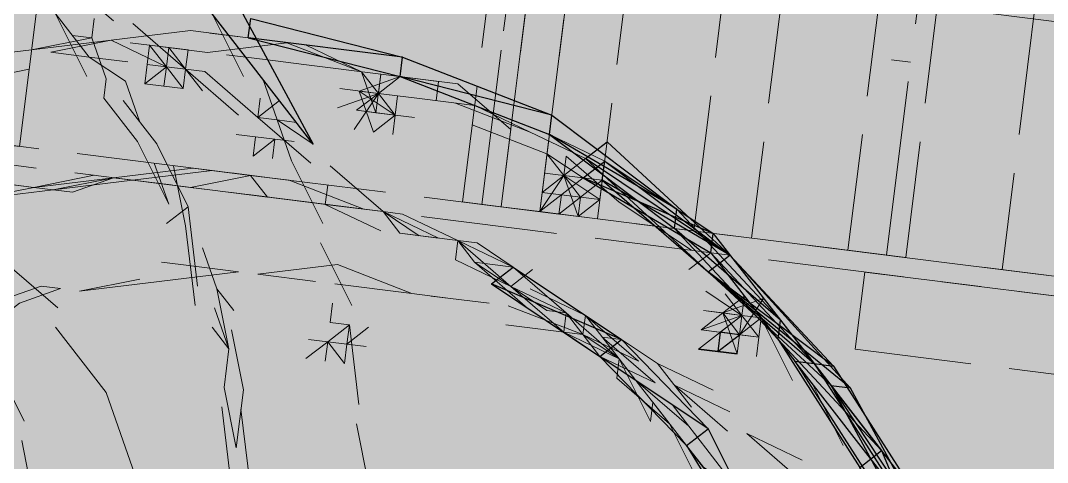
# Model space of a CAD drawing. Header units: metres. Extents: x -4 to 509425, y 7549 to 4732445.
# Drawn here: x 475991.342 to 475991.7897, y 4719728.2868 to 4719728.4792 of the extents above; entities that cross this region are included whole.
import ezdxf

# ---------------------------------------------------------------- set-up
doc = ezdxf.new("R2010")
doc.units = ezdxf.units.M
doc.header["$LTSCALE"] = 0.01
doc.header["$MEASUREMENT"] = 0
doc.layers.get('0').update_dxf_attribs({"lineweight": 0})
doc.layers.add('_SUBESTACIÓN', color=1, linetype='Continuous')
doc.layers.add('SUBESTACION LA VID', color=253, linetype='Continuous')

# ---------------------------------------------------------------- blocks, each defined once
blk = doc.blocks.new('A$Cfff6051d')
at = {"layer": 'SUBESTACION LA VID', "transparency": 33554687}
h = blk.add_hatch(color=256, dxfattribs=at)
h.dxf.hatch_style = 2
edge = h.paths.add_edge_path()
edge.add_spline(control_points=[(475995.86725, 4719727.97649), (475995.86725, 4719727.97649), (475995.86831, 4719727.98489), (475995.86831, 4719727.98489), (475995.86831, 4719727.98489), (475990.12143, 4719728.69684), (475990.12143, 4719728.69684), (475990.12143, 4719728.69684), (475995.86725, 4719727.97649), (475995.86725, 4719727.97649)], knot_values=[0, 0, 0, 0, 1, 1, 1, 2, 2, 2, 3, 3, 3, 3], degree=3, periodic=0)
edge = h.paths.add_edge_path()
edge.add_spline(control_points=[(475995.86831, 4719727.98489), (475995.86831, 4719727.98489), (475990.12143, 4719728.69684), (475990.12143, 4719728.69684), (475990.12143, 4719728.69684), (475990.11408, 4719728.70629), (475990.11408, 4719728.70629), (475990.11408, 4719728.70629), (475995.86831, 4719727.98489), (475995.86831, 4719727.98489)], knot_values=[0, 0, 0, 0, 1, 1, 1, 2, 2, 2, 3, 3, 3, 3], degree=3, periodic=0)
edge = h.paths.add_edge_path()
edge.add_spline(control_points=[(475990.12143, 4719728.69684), (475990.12143, 4719728.69684), (475990.11408, 4719728.70629), (475990.11408, 4719728.70629), (475990.11408, 4719728.70629), (475989.83813, 4719726.43715), (475989.83813, 4719726.43715), (475989.83813, 4719726.43715), (475990.12143, 4719728.69684), (475990.12143, 4719728.69684)], knot_values=[0, 0, 0, 0, 1, 1, 1, 2, 2, 2, 3, 3, 3, 3], degree=3, periodic=0)
edge = h.paths.add_edge_path()
edge.add_spline(control_points=[(475990.11408, 4719728.70629), (475990.11408, 4719728.70629), (475989.83813, 4719726.43715), (475989.83813, 4719726.43715), (475989.83813, 4719726.43715), (475989.82868, 4719726.4298), (475989.82868, 4719726.4298), (475989.82868, 4719726.4298), (475990.11408, 4719728.70629), (475990.11408, 4719728.70629)], knot_values=[0, 0, 0, 0, 1, 1, 1, 2, 2, 2, 3, 3, 3, 3], degree=3, periodic=0)
edge = h.paths.add_edge_path()
edge.add_spline(control_points=[(475989.83813, 4719726.43715), (475989.83813, 4719726.43715), (475989.82868, 4719726.4298), (475989.82868, 4719726.4298), (475989.82868, 4719726.4298), (475995.58396, 4719725.7168), (475995.58396, 4719725.7168), (475995.58396, 4719725.7168), (475989.83813, 4719726.43715), (475989.83813, 4719726.43715)], knot_values=[0, 0, 0, 0, 1, 1, 1, 2, 2, 2, 3, 3, 3, 3], degree=3, periodic=0)
edge = h.paths.add_edge_path()
edge.add_spline(control_points=[(475989.82868, 4719726.4298), (475989.82868, 4719726.4298), (475995.58396, 4719725.7168), (475995.58396, 4719725.7168), (475995.58396, 4719725.7168), (475995.59131, 4719725.70735), (475995.59131, 4719725.70735), (475995.59131, 4719725.70735), (475989.82868, 4719726.4298), (475989.82868, 4719726.4298)], knot_values=[0, 0, 0, 0, 1, 1, 1, 2, 2, 2, 3, 3, 3, 3], degree=3, periodic=0)
edge = h.paths.add_edge_path()
edge.add_spline(control_points=[(475995.58396, 4719725.7168), (475995.58396, 4719725.7168), (475995.59131, 4719725.70735), (475995.59131, 4719725.70735), (475995.59131, 4719725.70735), (475995.86831, 4719727.98489), (475995.86831, 4719727.98489), (475995.86831, 4719727.98489), (475995.58396, 4719725.7168), (475995.58396, 4719725.7168)], knot_values=[0, 0, 0, 0, 1, 1, 1, 2, 2, 2, 3, 3, 3, 3], degree=3, periodic=0)
edge = h.paths.add_edge_path()
edge.add_spline(control_points=[(475995.59131, 4719725.70735), (475995.59131, 4719725.70735), (475995.86831, 4719727.98489), (475995.86831, 4719727.98489), (475995.86831, 4719727.98489), (475995.87671, 4719727.98384), (475995.87671, 4719727.98384), (475995.87671, 4719727.98384), (475995.59131, 4719725.70735), (475995.59131, 4719725.70735)], knot_values=[0, 0, 0, 0, 1, 1, 1, 2, 2, 2, 3, 3, 3, 3], degree=3, periodic=0)
h = blk.add_hatch(color=256, dxfattribs=at)
h.dxf.hatch_style = 2
edge = h.paths.add_edge_path()
edge.add_spline(control_points=[(475991.9107, 4719728.47252), (475991.9107, 4719728.47252), (475991.90335, 4719728.48197), (475991.90335, 4719728.48197), (475991.90335, 4719728.48197), (475991.55788, 4719728.51675), (475991.55788, 4719728.51675), (475991.55788, 4719728.51675), (475991.9107, 4719728.47252), (475991.9107, 4719728.47252)], knot_values=[0, 0, 0, 0, 1, 1, 1, 2, 2, 2, 3, 3, 3, 3], degree=3, periodic=0)
edge = h.paths.add_edge_path()
edge.add_spline(control_points=[(475991.90335, 4719728.48197), (475991.90335, 4719728.48197), (475991.55788, 4719728.51675), (475991.55788, 4719728.51675), (475991.55788, 4719728.51675), (475991.55894, 4719728.52515), (475991.55894, 4719728.52515), (475991.55894, 4719728.52515), (475991.90335, 4719728.48197), (475991.90335, 4719728.48197)], knot_values=[0, 0, 0, 0, 1, 1, 1, 2, 2, 2, 3, 3, 3, 3], degree=3, periodic=0)
h = blk.add_hatch(color=256, dxfattribs=at)
h.dxf.hatch_style = 2
h.paths.add_polyline_path([(475991.64602, 4719728.33506), (475991.65548, 4719728.3424), (475991.64708, 4719728.34346)])
h = blk.add_hatch(color=256, dxfattribs=at)
h.dxf.hatch_style = 2
h.paths.add_polyline_path([(475991.64602, 4719728.33506), (475991.65442, 4719728.334), (475991.63762, 4719728.33611)])
at = {"layer": 'SUBESTACION LA VID', "lineweight": 0}
for p, q in [((475991.73218, 4719728.47784), (475991.74061, 4719728.54504)), ((475991.55262, 4719728.47475), (475991.56104, 4719728.54196)), ((475991.57677, 4719728.46319), (475991.58414, 4719728.52199)), ((475991.60934, 4719728.51883), (475991.60197, 4719728.46003)), ((475991.64502, 4719728.46317), (475991.65239, 4719728.52197)), ((475991.66811, 4719728.44321), (475991.67549, 4719728.50201)), ((475991.38251, 4719728.47901), (475991.35941, 4719728.49898)), ((475991.34996, 4719728.49163), (475991.372, 4719728.46327)), ((475991.34996, 4719728.49163), (475991.372, 4719728.46327)), ((475991.77732, 4719728.42952), (475991.78469, 4719728.48832)), ((475991.3573, 4719728.48217), (475991.37095, 4719728.45487)), ((475991.4392, 4719728.45484), (475991.42556, 4719728.48215)), ((475991.74164, 4719728.48518), (475991.80044, 4719728.47781)), ((475991.414, 4719728.458), (475991.39091, 4719728.47796)), ((475991.57466, 4719728.44639), (475991.57887, 4719728.47999)), ((475991.38145, 4719728.47061), (475991.41611, 4719728.4748)), ((475991.41611, 4719728.4748), (475991.44131, 4719728.47164)), ((475991.42451, 4719728.47375), (475991.44971, 4719728.47059)), ((475991.3468, 4719728.46643), (475991.37305, 4719728.47167)), ((475991.37305, 4719728.47167), (475991.3468, 4719728.46643)), ((475991.3468, 4719728.46643), (475991.38145, 4719728.47061)), ((475991.3552, 4719728.46537), (475991.38145, 4719728.47061)), ((475991.4056, 4719728.45905), (475991.38145, 4719728.47061)), ((475991.38985, 4719728.46956), (475991.41505, 4719728.4664)), ((475991.38985, 4719728.46956), (475991.41505, 4719728.4664)), ((475991.38985, 4719728.46956), (475991.41505, 4719728.4664)), ((475991.41505, 4719728.4664), (475991.38985, 4719728.46956)), ((475991.42345, 4719728.46535), (475991.39825, 4719728.46851)), ((475991.42345, 4719728.46535), (475991.45811, 4719728.46954)), ((475991.42345, 4719728.46535), (475991.45811, 4719728.46954)), ((475991.45811, 4719728.46954), (475991.42345, 4719728.46535)), ((475991.45811, 4719728.46954), (475991.49066, 4719728.45692)), ((475991.49066, 4719728.45692), (475991.45811, 4719728.46954)), ((475991.46651, 4719728.46848), (475991.49066, 4719728.45692)), ((475991.31214, 4719728.46224), (475991.3468, 4719728.46643)), ((475991.31214, 4719728.46224), (475991.3468, 4719728.46643)), ((475991.40665, 4719728.46745), (475991.4056, 4719728.45905)), ((475991.4056, 4719728.45905), (475991.40665, 4719728.46745)), ((475991.4056, 4719728.45905), (475991.40665, 4719728.46745)), ((475991.40665, 4719728.46745), (475991.4056, 4719728.45905)), ((475991.40665, 4719728.46745), (475991.414, 4719728.458)), ((475991.41505, 4719728.4664), (475991.414, 4719728.458)), ((475991.3972, 4719728.46011), (475991.39615, 4719728.45171)), ((475991.46546, 4719728.46008), (475991.49906, 4719728.45587)), ((475991.49906, 4719728.45587), (475991.46546, 4719728.46008)), ((475991.73008, 4719728.46104), (475991.72168, 4719728.46209)), ((475991.34574, 4719728.45803), (475991.31949, 4719728.45279)), ((475991.414, 4719728.458), (475991.4224, 4719728.45695)), ((475991.43709, 4719728.43804), (475991.414, 4719728.458)), ((475991.44549, 4719728.43699), (475991.4224, 4719728.45695)), ((475991.49695, 4719728.43907), (475991.49906, 4719728.45587)), ((475991.49906, 4719728.45587), (475991.498, 4719728.44747)), ((475991.49906, 4719728.45587), (475991.498, 4719728.44747)), ((475991.498, 4719728.44747), (475991.49906, 4719728.45587)), ((475991.49906, 4719728.45587), (475991.52426, 4719728.45271)), ((475991.49906, 4719728.45587), (475991.53266, 4719728.45166)), ((475991.49906, 4719728.45587), (475991.52426, 4719728.45271)), ((475991.39615, 4719728.45171), (475991.40455, 4719728.45065)), ((475991.40455, 4719728.45065), (475991.41295, 4719728.4496)), ((475991.40455, 4719728.45065), (475991.40455, 4719728.45065)), ((475991.40455, 4719728.45065), (475991.40455, 4719728.45065)), ((475991.40455, 4719728.45065), (475991.40455, 4719728.45065)), ((475991.46019, 4719728.41808), (475991.4476, 4719728.45379)), ((475991.53266, 4719728.45166), (475991.55575, 4719728.4317)), ((475991.71955, 4719728.37703), (475991.72903, 4719728.45264)), ((475991.41295, 4719728.4496), (475991.41295, 4719728.4496)), ((475991.4896, 4719728.44852), (475991.498, 4719728.44747)), ((475991.4896, 4719728.44852), (475991.5064, 4719728.44642)), ((475991.498, 4719728.44747), (475991.498, 4719728.44747)), ((475991.5064, 4719728.44642), (475991.5148, 4719728.44536)), ((475991.5064, 4719728.44642), (475991.5064, 4719728.44642)), ((475991.55786, 4719728.4485), (475991.55154, 4719728.3981)), ((475991.63554, 4719728.38756), (475991.64291, 4719728.44637)), ((475991.38669, 4719728.44436), (475991.40139, 4719728.42545)), ((475991.44655, 4719728.44539), (475991.44549, 4719728.43699)), ((475991.5316, 4719728.44326), (475991.56415, 4719728.43064)), ((475991.56415, 4719728.43064), (475991.5316, 4719728.44326)), ((475991.54, 4719728.4422), (475991.56415, 4719728.43064)), ((475991.49695, 4719728.43907), (475991.48855, 4719728.44012)), ((475991.48855, 4719728.44012), (475991.50535, 4719728.43802)), ((475991.49695, 4719728.43907), (475991.49695, 4719728.43907)), ((475991.49695, 4719728.43907), (475991.49695, 4719728.43907)), ((475991.44549, 4719728.43699), (475991.44549, 4719728.43699)), ((475991.46859, 4719728.41703), (475991.44549, 4719728.43699)), ((475991.45389, 4719728.43594), (475991.4623, 4719728.43488)), ((475991.46964, 4719728.42543), (475991.45389, 4719728.43594)), ((475991.45389, 4719728.43594), (475991.45389, 4719728.43594)), ((475991.5715, 4719728.42119), (475991.53895, 4719728.4338)), ((475991.29113, 4719728.43074), (475991.34993, 4719728.42337)), ((475991.34993, 4719728.42337), (475991.29113, 4719728.43074)), ((475991.44444, 4719728.42859), (475991.43604, 4719728.42964)), ((475991.44444, 4719728.42859), (475991.44339, 4719728.42019)), ((475991.44444, 4719728.42859), (475991.44444, 4719728.42859)), ((475991.44444, 4719728.42859), (475991.44444, 4719728.42859)), ((475991.56415, 4719728.43064), (475991.5883, 4719728.41908)), ((475991.56415, 4719728.43064), (475991.5883, 4719728.41908)), ((475991.5883, 4719728.41908), (475991.56415, 4719728.43064)), ((475991.56834, 4719728.39599), (475991.57256, 4719728.42959)), ((475991.57256, 4719728.42959), (475991.5967, 4719728.41803)), ((475991.39299, 4719728.42651), (475991.40663, 4719728.3992)), ((475991.40139, 4719728.42545), (475991.41503, 4719728.39815)), ((475991.45284, 4719728.42753), (475991.45284, 4719728.42753)), ((475991.66074, 4719728.3844), (475991.66601, 4719728.42641)), ((475991.73427, 4719728.42638), (475991.72795, 4719728.37598)), ((475991.34888, 4719728.41497), (475991.29008, 4719728.42234)), ((475991.36673, 4719728.42126), (475991.42553, 4719728.41389)), ((475991.42553, 4719728.41389), (475991.36673, 4719728.42126)), ((475991.603, 4719728.40018), (475991.5799, 4719728.42014)), ((475991.38248, 4719728.41076), (475991.41713, 4719728.41495)), ((475991.40033, 4719728.41705), (475991.40663, 4719728.3992)), ((475991.40873, 4719728.416), (475991.41398, 4719728.38975)), ((475991.47383, 4719728.39077), (475991.46019, 4719728.41808)), ((475991.50009, 4719728.39601), (475991.47699, 4719728.41597)), ((475991.34782, 4719728.40657), (475991.37408, 4719728.41181)), ((475991.34782, 4719728.40657), (475991.37408, 4719728.41181)), ((475991.34782, 4719728.40657), (475991.38248, 4719728.41076)), ((475991.35623, 4719728.40552), (475991.38248, 4719728.41076)), ((475991.42448, 4719728.40549), (475991.36568, 4719728.41286)), ((475991.38248, 4719728.41076), (475991.40768, 4719728.4076)), ((475991.38248, 4719728.41076), (475991.38248, 4719728.41076)), ((475991.39088, 4719728.40971), (475991.42553, 4719728.41389)), ((475991.39088, 4719728.40971), (475991.42553, 4719728.41389)), ((475991.44233, 4719728.41179), (475991.50114, 4719728.40441)), ((475991.50114, 4719728.40441), (475991.44233, 4719728.41179)), ((475991.56834, 4719728.39599), (475991.58725, 4719728.41068)), ((475991.57045, 4719728.41279), (475991.58725, 4719728.41068)), ((475991.57045, 4719728.41279), (475991.58725, 4719728.41068)), ((475991.58725, 4719728.41068), (475991.59565, 4719728.40963)), ((475991.58725, 4719728.41068), (475991.58725, 4719728.41068)), ((475991.58725, 4719728.41068), (475991.58725, 4719728.41068)), ((475991.76995, 4719728.37071), (475991.77521, 4719728.41272)), ((475991.32157, 4719728.40133), (475991.34782, 4719728.40657)), ((475991.35623, 4719728.40552), (475991.39088, 4719728.40971)), ((475991.35623, 4719728.40552), (475991.39088, 4719728.40971)), ((475991.35623, 4719728.40552), (475991.39088, 4719728.40971)), ((475991.39088, 4719728.40971), (475991.41608, 4719728.40655)), ((475991.39088, 4719728.40971), (475991.41608, 4719728.40655)), ((475991.45914, 4719728.40968), (475991.49169, 4719728.39707)), ((475991.32157, 4719728.40133), (475991.35623, 4719728.40552)), ((475991.42448, 4719728.40549), (475991.44968, 4719728.40233)), ((475991.42448, 4719728.40549), (475991.44968, 4719728.40233)), ((475991.43288, 4719728.40444), (475991.45809, 4719728.40128)), ((475991.43288, 4719728.40444), (475991.46649, 4719728.40023)), ((475991.50009, 4719728.39601), (475991.44128, 4719728.40339)), ((475991.51794, 4719728.40231), (475991.57674, 4719728.39494)), ((475991.57674, 4719728.39494), (475991.51794, 4719728.40231)), ((475991.57674, 4719728.39494), (475991.5778, 4719728.40334)), ((475991.5778, 4719728.40334), (475991.57674, 4719728.39494)), ((475991.57674, 4719728.39494), (475991.5778, 4719728.40334)), ((475991.5862, 4719728.40228), (475991.57674, 4719728.39494)), ((475991.5778, 4719728.40334), (475991.5862, 4719728.40228)), ((475991.5862, 4719728.40228), (475991.58514, 4719728.39388)), ((475991.5946, 4719728.40123), (475991.5862, 4719728.40228)), ((475991.40558, 4719728.3908), (475991.41503, 4719728.39815)), ((475991.41503, 4719728.39815), (475991.41922, 4719728.36349)), ((475991.41503, 4719728.39815), (475991.41922, 4719728.36349)), ((475991.45809, 4719728.40128), (475991.48329, 4719728.39812)), ((475991.45809, 4719728.40128), (475991.49169, 4719728.39707)), ((475991.46649, 4719728.40023), (475991.50009, 4719728.39601)), ((475991.46649, 4719728.40023), (475991.50009, 4719728.39601)), ((475991.47489, 4719728.39917), (475991.49903, 4719728.38761)), ((475991.63449, 4719728.37916), (475991.603, 4719728.40018)), ((475991.50009, 4719728.39601), (475991.52423, 4719728.38445)), ((475991.50849, 4719728.39496), (475991.53263, 4719728.3834)), ((475991.53263, 4719728.3834), (475991.50849, 4719728.39496)), ((475991.57569, 4719728.38654), (475991.51689, 4719728.39391)), ((475991.59354, 4719728.39283), (475991.65234, 4719728.38546)), ((475991.65234, 4719728.38546), (475991.59354, 4719728.39283)), ((475991.41398, 4719728.38975), (475991.41816, 4719728.35509)), ((475991.66915, 4719728.38335), (475991.61034, 4719728.39072)), ((475991.53263, 4719728.3834), (475991.55678, 4719728.37184)), ((475991.53263, 4719728.3834), (475991.55573, 4719728.36344)), ((475991.65129, 4719728.37706), (475991.59249, 4719728.38443)), ((475991.48642, 4719728.35507), (475991.47278, 4719728.38237)), ((475991.54103, 4719728.38235), (475991.55678, 4719728.37184)), ((475991.66915, 4719728.38335), (475991.72795, 4719728.37598)), ((475991.72795, 4719728.37598), (475991.66915, 4719728.38335)), ((475991.74475, 4719728.37387), (475991.68595, 4719728.38124)), ((475991.53158, 4719728.375), (475991.55573, 4719728.36344)), ((475991.72689, 4719728.36758), (475991.66809, 4719728.37495)), ((475991.33521, 4719728.37402), (475991.35831, 4719728.35406)), ((475991.44547, 4719728.36873), (475991.48013, 4719728.37292)), ((475991.48013, 4719728.37292), (475991.51267, 4719728.36031)), ((475991.53998, 4719728.37395), (475991.56308, 4719728.35399)), ((475991.53998, 4719728.37395), (475991.57148, 4719728.35293)), ((475991.53998, 4719728.37395), (475991.55678, 4719728.37184)), ((475991.55573, 4719728.36344), (475991.53998, 4719728.37395)), ((475991.55573, 4719728.36344), (475991.56518, 4719728.37079)), ((475991.55678, 4719728.37184), (475991.57988, 4719728.35188)), ((475991.55678, 4719728.37184), (475991.57988, 4719728.35188)), ((475991.57988, 4719728.35188), (475991.55678, 4719728.37184)), ((475991.74475, 4719728.37387), (475991.80355, 4719728.3665)), ((475991.80355, 4719728.3665), (475991.74475, 4719728.37387)), ((475991.82035, 4719728.36439), (475991.76155, 4719728.37177)), ((475991.36776, 4719728.36141), (475991.39402, 4719728.36665)), ((475991.36776, 4719728.36141), (475991.40242, 4719728.3656)), ((475991.40242, 4719728.3656), (475991.43707, 4719728.36978)), ((475991.44547, 4719728.36873), (475991.47067, 4719728.36557)), ((475991.76049, 4719728.36337), (475991.71009, 4719728.36969)), ((475991.47907, 4719728.36452), (475991.51267, 4719728.36031)), ((475991.55573, 4719728.36344), (475991.57882, 4719728.34348)), ((475991.55573, 4719728.36344), (475991.57882, 4719728.34348)), ((475991.55573, 4719728.36344), (475991.55573, 4719728.36344)), ((475991.57988, 4719728.35188), (475991.55573, 4719728.36344)), ((475991.8025, 4719728.3581), (475991.74369, 4719728.36547)), ((475991.65758, 4719728.3592), (475991.65653, 4719728.3508)), ((475991.65758, 4719728.3592), (475991.65653, 4719728.3508)), ((475991.55467, 4719728.35504), (475991.58722, 4719728.34243)), ((475991.63973, 4719728.35291), (475991.65653, 4719728.3508)), ((475991.47697, 4719728.34772), (475991.47697, 4719728.34772)), ((475991.47697, 4719728.34772), (475991.47697, 4719728.34772)), ((475991.57988, 4719728.35188), (475991.60297, 4719728.33192)), ((475991.58828, 4719728.35083), (475991.60297, 4719728.33192)), ((475991.61137, 4719728.33087), (475991.58828, 4719728.35083)), ((475991.66493, 4719728.34975), (475991.65653, 4719728.3508)), ((475991.67857, 4719728.32244), (475991.66493, 4719728.34975)), ((475991.35726, 4719728.34566), (475991.3793, 4719728.3173)), ((475991.43391, 4719728.34458), (475991.43915, 4719728.31833)), ((475991.48537, 4719728.34667), (475991.48537, 4719728.34667)), ((475991.48955, 4719728.31201), (475991.48537, 4719728.34667)), ((475991.55362, 4719728.34664), (475991.58722, 4719728.34243)), ((475991.64602, 4719728.33506), (475991.64708, 4719728.34346)), ((475991.64708, 4719728.34346), (475991.65548, 4719728.3424)), ((475991.64708, 4719728.34346), (475991.64708, 4719728.34346)), ((475991.47591, 4719728.33932), (475991.46646, 4719728.33197)), ((475991.47591, 4719728.33932), (475991.47486, 4719728.33092)), ((475991.47591, 4719728.33932), (475991.47591, 4719728.33932)), ((475991.61137, 4719728.33087), (475991.58722, 4719728.34243)), ((475991.59562, 4719728.34137), (475991.61872, 4719728.32142)), ((475991.65548, 4719728.3424), (475991.65442, 4719728.334)), ((475991.48431, 4719728.33827), (475991.48326, 4719728.32987)), ((475991.63446, 4719728.31091), (475991.61977, 4719728.32982)), ((475991.64392, 4719728.31826), (475991.61977, 4719728.32982)), ((475991.60192, 4719728.32352), (475991.62501, 4719728.30356)), ((475991.61032, 4719728.32247), (475991.63236, 4719728.29411)), ((475991.61032, 4719728.32247), (475991.63341, 4719728.30251)), ((475991.61032, 4719728.32247), (475991.63341, 4719728.30251)), ((475991.70062, 4719728.29408), (475991.68697, 4719728.32139)), ((475991.3793, 4719728.3173), (475991.39188, 4719728.28159)), ((475991.43075, 4719728.31938), (475991.43599, 4719728.29313)), ((475991.43915, 4719728.31833), (475991.43599, 4719728.29313)), ((475991.62712, 4719728.32036), (475991.65021, 4719728.3004)), ((475991.62712, 4719728.32036), (475991.65126, 4719728.3088)), ((475991.61766, 4719728.31302), (475991.63236, 4719728.29411)), ((475991.4297, 4719728.31098), (475991.43388, 4719728.27633)), ((475991.4381, 4719728.30993), (475991.44229, 4719728.27528)), ((475991.62501, 4719728.30356), (475991.63865, 4719728.27625)), ((475991.65862, 4719728.29935), (475991.68171, 4719728.27939)), ((475991.65862, 4719728.29935), (475991.68276, 4719728.28779)), ((475991.34254, 4719728.29631), (475991.34778, 4719728.27006)), ((475991.63236, 4719728.29411), (475991.64705, 4719728.2752))]:
    blk.add_line(p, q, dxfattribs=at)
for points in [[(475991.54316, 4719728.4674), (475991.54948, 4719728.51781), (475991.56628, 4719728.5157), (475991.55996, 4719728.4653)], [(475991.65029, 4719728.50517), (475991.60829, 4719728.51043), (475991.59149, 4719728.51254), (475991.57258, 4719728.49785), (475991.56207, 4719728.4821), (475991.55786, 4719728.4485)], [(475991.24913, 4719728.43601), (475991.34153, 4719728.42442), (475991.34996, 4719728.49163), (475991.25756, 4719728.50321), (475991.24913, 4719728.43601)], [(475991.71117, 4719728.44634), (475991.71749, 4719728.49674), (475991.74269, 4719728.49358), (475991.73637, 4719728.44318)], [(475991.3468, 4719728.46643), (475991.37305, 4719728.47167), (475991.37411, 4719728.48007)], [(475991.36465, 4719728.47272), (475991.37305, 4719728.47167), (475991.37935, 4719728.45381)], [(475991.3972, 4719728.46011), (475991.39825, 4719728.46851), (475991.3972, 4719728.46011), (475991.39825, 4719728.46851)], [(475991.39825, 4719728.46851), (475991.4056, 4719728.45905), (475991.39825, 4719728.46851)], [(475991.39825, 4719728.46851), (475991.4056, 4719728.45905), (475991.40665, 4719728.46745), (475991.4056, 4719728.45905)], [(475991.3888, 4719728.46116), (475991.372, 4719728.46327), (475991.3552, 4719728.46537)], [(475991.40665, 4719728.46745), (475991.4056, 4719728.45905), (475991.414, 4719728.458), (475991.4056, 4719728.45905), (475991.40455, 4719728.45065), (475991.4056, 4719728.45905), (475991.40455, 4719728.45065)], [(475991.46546, 4719728.46008), (475991.44865, 4719728.46219), (475991.43185, 4719728.46429)], [(475991.59354, 4719728.39283), (475991.54314, 4719728.39915), (475991.55156, 4719728.46635)], [(475991.372, 4719728.46327), (475991.38775, 4719728.45276), (475991.39404, 4719728.43491)], [(475991.372, 4719728.46327), (475991.38775, 4719728.45276), (475991.39404, 4719728.43491)], [(475991.3972, 4719728.46011), (475991.4056, 4719728.45905), (475991.3972, 4719728.46011)], [(475991.3972, 4719728.46011), (475991.4056, 4719728.45905), (475991.3972, 4719728.46011)], [(475991.39615, 4719728.45171), (475991.4056, 4719728.45905), (475991.39615, 4719728.45171)], [(475991.40455, 4719728.45065), (475991.4056, 4719728.45905), (475991.40455, 4719728.45065)], [(475991.414, 4719728.458), (475991.4056, 4719728.45905), (475991.414, 4719728.458)], [(475991.41295, 4719728.4496), (475991.4056, 4719728.45905), (475991.41295, 4719728.4496)], [(475991.414, 4719728.458), (475991.41295, 4719728.4496), (475991.4056, 4719728.45905)], [(475991.42135, 4719728.44855), (475991.414, 4719728.458), (475991.42135, 4719728.44855)], [(475991.498, 4719728.44747), (475991.48015, 4719728.44118), (475991.498, 4719728.44747), (475991.4812, 4719728.44958), (475991.498, 4719728.44747), (475991.49066, 4719728.45692), (475991.498, 4719728.44747), (475991.49906, 4719728.45587)], [(475991.4896, 4719728.44852), (475991.498, 4719728.44747), (475991.49066, 4719728.45692)], [(475991.49695, 4719728.43907), (475991.49066, 4719728.45692), (475991.498, 4719728.44747), (475991.49066, 4719728.45692)], [(475991.5232, 4719728.44431), (475991.52426, 4719728.45271), (475991.49906, 4719728.45587)], [(475991.37935, 4719728.45381), (475991.37829, 4719728.44541), (475991.39299, 4719728.42651)], [(475991.4896, 4719728.44852), (475991.50746, 4719728.45482), (475991.498, 4719728.44747), (475991.5064, 4719728.44642), (475991.498, 4719728.44747), (475991.50535, 4719728.43802), (475991.498, 4719728.44747)], [(475991.50746, 4719728.45482), (475991.498, 4719728.44747), (475991.5064, 4719728.44642), (475991.498, 4719728.44747), (475991.50535, 4719728.43802), (475991.49695, 4719728.43907)], [(475991.50746, 4719728.45482), (475991.498, 4719728.44747), (475991.5064, 4719728.44642), (475991.50535, 4719728.43802), (475991.49695, 4719728.43907)], [(475991.55154, 4719728.3981), (475991.53474, 4719728.4002), (475991.54106, 4719728.4506)], [(475991.4875, 4719728.43172), (475991.498, 4719728.44747), (475991.48855, 4719728.44012)], [(475991.49695, 4719728.43907), (475991.48855, 4719728.44012), (475991.498, 4719728.44747), (475991.48855, 4719728.44012)], [(475991.50535, 4719728.43802), (475991.4896, 4719728.44852), (475991.4959, 4719728.43067)], [(475991.54, 4719728.4422), (475991.5148, 4719728.44536), (475991.5064, 4719728.44642)], [(475991.59986, 4719728.44323), (475991.59354, 4719728.39283), (475991.56834, 4719728.39599), (475991.57466, 4719728.44639)], [(475991.45495, 4719728.44434), (475991.44549, 4719728.43699), (475991.45389, 4719728.43594), (475991.44549, 4719728.43699)], [(475991.45495, 4719728.44434), (475991.44549, 4719728.43699), (475991.45389, 4719728.43594)], [(475991.48855, 4719728.44012), (475991.49695, 4719728.43907), (475991.48855, 4719728.44012)], [(475991.50535, 4719728.43802), (475991.5043, 4719728.42962), (475991.50535, 4719728.43802), (475991.4959, 4719728.43067), (475991.50535, 4719728.43802)], [(475991.51375, 4719728.43696), (475991.50535, 4719728.43802), (475991.51375, 4719728.43696)], [(475991.45284, 4719728.42753), (475991.44444, 4719728.42859), (475991.45284, 4719728.42753), (475991.44444, 4719728.42859)], [(475991.55575, 4719728.4317), (475991.55154, 4719728.3981), (475991.56834, 4719728.39599)], [(475991.72795, 4719728.37598), (475991.70275, 4719728.37914), (475991.70907, 4719728.42954)], [(475991.45284, 4719728.42753), (475991.45179, 4719728.41913), (475991.45284, 4719728.42753), (475991.44339, 4719728.42019), (475991.45284, 4719728.42753)], [(475991.46124, 4719728.42648), (475991.45284, 4719728.42753), (475991.46124, 4719728.42648)], [(475991.57885, 4719728.41174), (475991.5715, 4719728.42119), (475991.58725, 4719728.41068)], [(475991.5799, 4719728.42014), (475991.57885, 4719728.41174), (475991.5883, 4719728.41908)], [(475991.57885, 4719728.41174), (475991.5799, 4719728.42014), (475991.57885, 4719728.41174)], [(475991.41713, 4719728.41495), (475991.44233, 4719728.41179), (475991.45073, 4719728.41073)], [(475991.5883, 4719728.41908), (475991.57885, 4719728.41174), (475991.59565, 4719728.40963), (475991.57885, 4719728.41174), (475991.5946, 4719728.40123)], [(475991.34782, 4719728.40657), (475991.36463, 4719728.40446), (475991.38248, 4719728.41076)], [(475991.41608, 4719728.40655), (475991.44233, 4719728.41179), (475991.44968, 4719728.40233)], [(475991.42553, 4719728.41389), (475991.45073, 4719728.41073), (475991.45914, 4719728.40968)], [(475991.43393, 4719728.41284), (475991.45073, 4719728.41073), (475991.45914, 4719728.40968)], [(475991.58725, 4719728.41068), (475991.56834, 4719728.39599), (475991.57885, 4719728.41174), (475991.5694, 4719728.40439)], [(475991.5694, 4719728.40439), (475991.5862, 4719728.40228), (475991.57885, 4719728.41174), (475991.58725, 4719728.41068)], [(475991.57045, 4719728.41279), (475991.57885, 4719728.41174), (475991.57045, 4719728.41279)], [(475991.57885, 4719728.41174), (475991.58514, 4719728.39388), (475991.57885, 4719728.41174)], [(475991.57885, 4719728.41174), (475991.5862, 4719728.40228), (475991.57885, 4719728.41174)], [(475991.58725, 4719728.41068), (475991.59565, 4719728.40963), (475991.5862, 4719728.40228)], [(475991.58725, 4719728.41068), (475991.59565, 4719728.40963), (475991.58725, 4719728.41068)], [(475991.31317, 4719728.40238), (475991.32262, 4719728.40973), (475991.34782, 4719728.40657)], [(475991.32157, 4719728.40133), (475991.33102, 4719728.40868), (475991.34782, 4719728.40657)], [(475991.39088, 4719728.40971), (475991.41608, 4719728.40655), (475991.42448, 4719728.40549)], [(475991.39928, 4719728.40865), (475991.41608, 4719728.40655), (475991.42448, 4719728.40549)], [(475991.47594, 4719728.40757), (475991.47489, 4719728.39917), (475991.50009, 4719728.39601)], [(475991.59565, 4719728.40963), (475991.5946, 4719728.40123), (475991.59565, 4719728.40963)], [(475991.5694, 4719728.40439), (475991.5862, 4719728.40228), (475991.5694, 4719728.40439)], [(475991.57674, 4719728.39494), (475991.5778, 4719728.40334), (475991.57674, 4719728.39494)], [(475991.5778, 4719728.40334), (475991.5862, 4719728.40228), (475991.5778, 4719728.40334)], [(475991.5946, 4719728.40123), (475991.5862, 4719728.40228), (475991.58514, 4719728.39388)], [(475991.5946, 4719728.40123), (475991.5862, 4719728.40228), (475991.5946, 4719728.40123), (475991.5862, 4719728.40228), (475991.58514, 4719728.39388), (475991.5862, 4719728.40228)], [(475991.5946, 4719728.40123), (475991.58514, 4719728.39388), (475991.5862, 4719728.40228), (475991.58514, 4719728.39388)], [(475991.45809, 4719728.40128), (475991.48329, 4719728.39812), (475991.49169, 4719728.39707)], [(475991.49169, 4719728.39707), (475991.50009, 4719728.39601), (475991.52423, 4719728.38445)], [(475991.49169, 4719728.39707), (475991.50009, 4719728.39601), (475991.51583, 4719728.38551)], [(475991.50009, 4719728.39601), (475991.50849, 4719728.39496), (475991.53263, 4719728.3834)], [(475991.50009, 4719728.39601), (475991.50743, 4719728.38656), (475991.52423, 4719728.38445)], [(475991.50743, 4719728.38656), (475991.53263, 4719728.3834), (475991.53158, 4719728.375)], [(475991.50743, 4719728.38656), (475991.53263, 4719728.3834), (475991.53998, 4719728.37395)], [(475991.53263, 4719728.3834), (475991.54103, 4719728.38235), (475991.55678, 4719728.37184)], [(475991.42132, 4719728.38029), (475991.42762, 4719728.36244), (475991.43496, 4719728.35298)], [(475991.65758, 4719728.3592), (475991.64289, 4719728.37811), (475991.63344, 4719728.37076)], [(475991.40347, 4719728.374), (475991.41187, 4719728.37294), (475991.43707, 4719728.36978)], [(475991.71009, 4719728.36969), (475991.70588, 4719728.33608), (475991.75628, 4719728.32976)], [(475991.33205, 4719728.34882), (475991.34151, 4719728.35617), (475991.35936, 4719728.36246)], [(475991.33311, 4719728.35722), (475991.35096, 4719728.36352), (475991.35936, 4719728.36246)], [(475991.42762, 4719728.36244), (475991.43286, 4719728.33618), (475991.4318, 4719728.32778)], [(475991.56413, 4719728.36239), (475991.58828, 4719728.35083), (475991.58722, 4719728.34243)], [(475991.64078, 4719728.36131), (475991.65653, 4719728.3508), (475991.64078, 4719728.36131)], [(475991.77309, 4719728.32766), (475991.82349, 4719728.32134), (475991.8277, 4719728.35494), (475991.7773, 4719728.36126)], [(475991.51267, 4719728.36031), (475991.52947, 4719728.3582), (475991.54627, 4719728.35609)], [(475991.52107, 4719728.35925), (475991.53787, 4719728.35715), (475991.54627, 4719728.35609)], [(475991.63868, 4719728.34451), (475991.65548, 4719728.3424), (475991.64813, 4719728.35186), (475991.65653, 4719728.3508), (475991.64918, 4719728.36026)], [(475991.63973, 4719728.35291), (475991.65653, 4719728.3508), (475991.64918, 4719728.36026)], [(475991.65758, 4719728.3592), (475991.64813, 4719728.35186), (475991.66599, 4719728.35815)], [(475991.64918, 4719728.36026), (475991.65653, 4719728.3508), (475991.65758, 4719728.3592)], [(475991.66599, 4719728.35815), (475991.65548, 4719728.3424), (475991.66599, 4719728.35815)], [(475991.42656, 4719728.35404), (475991.43286, 4719728.33618), (475991.4318, 4719728.32778)], [(475991.47802, 4719728.35612), (475991.47697, 4719728.34772), (475991.48537, 4719728.34667), (475991.47697, 4719728.34772), (475991.48537, 4719728.34667)], [(475991.57148, 4719728.35293), (475991.57988, 4719728.35188), (475991.59457, 4719728.33297)], [(475991.63762, 4719728.33611), (475991.65653, 4719728.3508), (475991.63868, 4719728.34451), (475991.64813, 4719728.35186), (475991.63973, 4719728.35291), (475991.64813, 4719728.35186)], [(475991.47697, 4719728.34772), (475991.48537, 4719728.34667), (475991.47591, 4719728.33932), (475991.48537, 4719728.34667), (475991.48431, 4719728.33827), (475991.47591, 4719728.33932), (475991.48326, 4719728.32987), (475991.47591, 4719728.33932), (475991.47486, 4719728.33092), (475991.47591, 4719728.33932), (475991.46751, 4719728.34037)], [(475991.57988, 4719728.35188), (475991.57882, 4719728.34348), (475991.59457, 4719728.33297)], [(475991.65653, 4719728.3508), (475991.63868, 4719728.34451), (475991.66388, 4719728.34135)], [(475991.65548, 4719728.3424), (475991.64708, 4719728.34346), (475991.65653, 4719728.3508)], [(475991.65653, 4719728.3508), (475991.65548, 4719728.3424), (475991.64813, 4719728.35186), (475991.65442, 4719728.334)], [(475991.64813, 4719728.35186), (475991.65548, 4719728.3424), (475991.65653, 4719728.3508)], [(475991.65548, 4719728.3424), (475991.66493, 4719728.34975), (475991.66388, 4719728.34135), (475991.66493, 4719728.34975), (475991.66388, 4719728.34135), (475991.66283, 4719728.33295)], [(475991.65653, 4719728.3508), (475991.66493, 4719728.34975), (475991.65653, 4719728.3508)], [(475991.65653, 4719728.3508), (475991.66493, 4719728.34975), (475991.65653, 4719728.3508)], [(475991.65653, 4719728.3508), (475991.66493, 4719728.34975), (475991.65653, 4719728.3508), (475991.66388, 4719728.34135)], [(475991.42551, 4719728.34564), (475991.43286, 4719728.33618), (475991.43075, 4719728.31938)], [(475991.48537, 4719728.34667), (475991.48431, 4719728.33827), (475991.48537, 4719728.34667)], [(475991.49377, 4719728.34561), (475991.48431, 4719728.33827), (475991.49271, 4719728.33721)], [(475991.57882, 4719728.34348), (475991.60297, 4719728.33192), (475991.60192, 4719728.32352)], [(475991.63868, 4719728.34451), (475991.65548, 4719728.3424), (475991.63868, 4719728.34451)], [(475991.47591, 4719728.33932), (475991.47486, 4719728.33092), (475991.47591, 4719728.33932), (475991.46751, 4719728.34037)], [(475991.47486, 4719728.33092), (475991.47591, 4719728.33932), (475991.47486, 4719728.33092)], [(475991.48431, 4719728.33827), (475991.47591, 4719728.33932), (475991.48431, 4719728.33827), (475991.47591, 4719728.33932), (475991.48326, 4719728.32987)], [(475991.58722, 4719728.34243), (475991.60297, 4719728.33192), (475991.61032, 4719728.32247)], [(475991.58722, 4719728.34243), (475991.59457, 4719728.33297), (475991.61872, 4719728.32142)], [(475991.59562, 4719728.34137), (475991.60402, 4719728.34032), (475991.61977, 4719728.32982)], [(475991.65548, 4719728.3424), (475991.65442, 4719728.334), (475991.65548, 4719728.3424), (475991.64602, 4719728.33506)], [(475991.65548, 4719728.3424), (475991.65442, 4719728.334), (475991.65548, 4719728.3424)], [(475991.65548, 4719728.3424), (475991.66388, 4719728.34135), (475991.65548, 4719728.3424), (475991.65442, 4719728.334), (475991.65548, 4719728.3424), (475991.65442, 4719728.334)], [(475991.66388, 4719728.34135), (475991.65548, 4719728.3424), (475991.66388, 4719728.34135)], [(475991.33835, 4719728.33097), (475991.32995, 4719728.33202), (475991.34359, 4719728.30471)], [(475991.60297, 4719728.33192), (475991.61661, 4719728.30462), (475991.61766, 4719728.31302)], [(475991.62606, 4719728.31196), (475991.63341, 4719728.30251), (475991.64076, 4719728.29305)], [(475991.48534, 4719728.27841), (475991.49374, 4719728.27736), (475991.4885, 4719728.30361)], [(475991.63236, 4719728.29411), (475991.6397, 4719728.28465), (475991.65546, 4719728.27415)], [(475991.64076, 4719728.29305), (475991.6481, 4719728.2836), (475991.65546, 4719728.27415)]]:
    blk.add_lwpolyline(points, dxfattribs=at)
at = {"layer": 'SUBESTACION LA VID'}
for points in [[(475991.64602, 4719728.33506), (475991.65548, 4719728.3424), (475991.64708, 4719728.34346)], [(475991.64602, 4719728.33506), (475991.65442, 4719728.334), (475991.63762, 4719728.33611)]]:
    blk.add_lwpolyline(points, close=True, dxfattribs=at)
at = {"layer": 'SUBESTACION LA VID', "lineweight": 0}
for points in [[(475991.64602, 4719728.33506), (475991.65548, 4719728.3424), (475991.64708, 4719728.34346)], [(475991.64602, 4719728.33506), (475991.65442, 4719728.334), (475991.63762, 4719728.33611)]]:
    blk.add_lwpolyline(points, close=True, dxfattribs=at)
at = {"layer": 'SUBESTACION LA VID'}
for points in [[(475995.86831, 4719727.98489), (475995.86831, 4719727.98489), (475990.12143, 4719728.69684), (475990.12143, 4719728.69684), (475990.12143, 4719728.69684), (475990.11408, 4719728.70629), (475990.11408, 4719728.70629), (475990.11408, 4719728.70629), (475995.86831, 4719727.98489), (475995.86831, 4719727.98489)], [(475995.86725, 4719727.97649), (475995.86725, 4719727.97649), (475995.86831, 4719727.98489), (475995.86831, 4719727.98489), (475995.86831, 4719727.98489), (475990.12143, 4719728.69684), (475990.12143, 4719728.69684), (475990.12143, 4719728.69684), (475995.86725, 4719727.97649), (475995.86725, 4719727.97649)], [(475991.9107, 4719728.47252), (475991.9107, 4719728.47252), (475991.90335, 4719728.48197), (475991.90335, 4719728.48197), (475991.90335, 4719728.48197), (475991.55788, 4719728.51675), (475991.55788, 4719728.51675), (475991.55788, 4719728.51675), (475991.9107, 4719728.47252), (475991.9107, 4719728.47252)], [(475991.43501, 4719728.4895), (475991.43501, 4719728.4895), (475991.42556, 4719728.48215), (475991.42556, 4719728.48215), (475991.42556, 4719728.48215), (475991.46964, 4719728.42543), (475991.46964, 4719728.42543), (475991.46964, 4719728.42543), (475991.43501, 4719728.4895), (475991.43501, 4719728.4895)], [(475991.44236, 4719728.48004), (475991.44236, 4719728.48004), (475991.44131, 4719728.47164), (475991.44131, 4719728.47164), (475991.44131, 4719728.47164), (475991.50851, 4719728.46322), (475991.50851, 4719728.46322), (475991.50851, 4719728.46322), (475991.44236, 4719728.48004), (475991.44236, 4719728.48004)], [(475991.44131, 4719728.47164), (475991.44131, 4719728.47164), (475991.50851, 4719728.46322), (475991.50851, 4719728.46322), (475991.50851, 4719728.46322), (475991.50746, 4719728.45482), (475991.50746, 4719728.45482), (475991.50746, 4719728.45482), (475991.44131, 4719728.47164), (475991.44131, 4719728.47164)], [(475991.50851, 4719728.46322), (475991.50851, 4719728.46322), (475991.50746, 4719728.45482), (475991.50746, 4719728.45482), (475991.50746, 4719728.45482), (475991.57361, 4719728.43799), (475991.57361, 4719728.43799), (475991.57361, 4719728.43799), (475991.50851, 4719728.46322), (475991.50851, 4719728.46322)], [(475991.50746, 4719728.45482), (475991.50746, 4719728.45482), (475991.57361, 4719728.43799), (475991.57361, 4719728.43799), (475991.57361, 4719728.43799), (475991.57256, 4719728.42959), (475991.57256, 4719728.42959), (475991.57256, 4719728.42959), (475991.50746, 4719728.45482), (475991.50746, 4719728.45482)], [(475991.57361, 4719728.43799), (475991.57361, 4719728.43799), (475991.57256, 4719728.42959), (475991.57256, 4719728.42959), (475991.57256, 4719728.42959), (475991.6282, 4719728.39702), (475991.6282, 4719728.39702), (475991.6282, 4719728.39702), (475991.57361, 4719728.43799), (475991.57361, 4719728.43799)], [(475991.57256, 4719728.42959), (475991.57256, 4719728.42959), (475991.6282, 4719728.39702), (475991.6282, 4719728.39702), (475991.6282, 4719728.39702), (475991.62714, 4719728.38862), (475991.62714, 4719728.38862), (475991.62714, 4719728.38862), (475991.57256, 4719728.42959), (475991.57256, 4719728.42959)], [(475991.59776, 4719728.42643), (475991.59776, 4719728.42643), (475991.5883, 4719728.41908), (475991.5883, 4719728.41908), (475991.5883, 4719728.41908), (475991.65129, 4719728.37706), (475991.65129, 4719728.37706), (475991.65129, 4719728.37706), (475991.59776, 4719728.42643), (475991.59776, 4719728.42643)], [(475991.5967, 4719728.41803), (475991.5967, 4719728.41803), (475991.58725, 4719728.41068), (475991.58725, 4719728.41068), (475991.58725, 4719728.41068), (475991.64394, 4719728.38651), (475991.64394, 4719728.38651), (475991.64394, 4719728.38651), (475991.5967, 4719728.41803), (475991.5967, 4719728.41803)], [(475991.5883, 4719728.41908), (475991.5883, 4719728.41908), (475991.65129, 4719728.37706), (475991.65129, 4719728.37706), (475991.65129, 4719728.37706), (475991.64184, 4719728.36971), (475991.64184, 4719728.36971), (475991.64184, 4719728.36971), (475991.5883, 4719728.41908), (475991.5883, 4719728.41908)], [(475991.5967, 4719728.41803), (475991.5967, 4719728.41803), (475991.59565, 4719728.40963), (475991.59565, 4719728.40963), (475991.59565, 4719728.40963), (475991.65129, 4719728.37706), (475991.65129, 4719728.37706), (475991.65129, 4719728.37706), (475991.5967, 4719728.41803), (475991.5967, 4719728.41803)], [(475991.58725, 4719728.41068), (475991.58725, 4719728.41068), (475991.64394, 4719728.38651), (475991.64394, 4719728.38651), (475991.64394, 4719728.38651), (475991.64289, 4719728.37811), (475991.64289, 4719728.37811), (475991.64289, 4719728.37811), (475991.58725, 4719728.41068), (475991.58725, 4719728.41068)], [(475991.59565, 4719728.40963), (475991.59565, 4719728.40963), (475991.65129, 4719728.37706), (475991.65129, 4719728.37706), (475991.65129, 4719728.37706), (475991.64184, 4719728.36971), (475991.64184, 4719728.36971), (475991.64184, 4719728.36971), (475991.59565, 4719728.40963), (475991.59565, 4719728.40963)], [(475991.6282, 4719728.39702), (475991.6282, 4719728.39702), (475991.62714, 4719728.38862), (475991.62714, 4719728.38862), (475991.62714, 4719728.38862), (475991.67333, 4719728.3487), (475991.67333, 4719728.3487), (475991.67333, 4719728.3487), (475991.6282, 4719728.39702), (475991.6282, 4719728.39702)], [(475991.62714, 4719728.38862), (475991.62714, 4719728.38862), (475991.67333, 4719728.3487), (475991.67333, 4719728.3487), (475991.67333, 4719728.3487), (475991.67228, 4719728.3403), (475991.67228, 4719728.3403), (475991.67228, 4719728.3403), (475991.62714, 4719728.38862), (475991.62714, 4719728.38862)], [(475991.64394, 4719728.38651), (475991.64394, 4719728.38651), (475991.64289, 4719728.37811), (475991.64289, 4719728.37811), (475991.64289, 4719728.37811), (475991.68803, 4719728.32979), (475991.68803, 4719728.32979), (475991.68803, 4719728.32979), (475991.64394, 4719728.38651), (475991.64394, 4719728.38651)], [(475991.65129, 4719728.37706), (475991.65129, 4719728.37706), (475991.64184, 4719728.36971), (475991.64184, 4719728.36971), (475991.64184, 4719728.36971), (475991.70377, 4719728.31928), (475991.70377, 4719728.31928), (475991.70377, 4719728.31928), (475991.65129, 4719728.37706), (475991.65129, 4719728.37706)], [(475991.65129, 4719728.37706), (475991.65129, 4719728.37706), (475991.64184, 4719728.36971), (475991.64184, 4719728.36971), (475991.64184, 4719728.36971), (475991.69643, 4719728.32874), (475991.69643, 4719728.32874), (475991.69643, 4719728.32874), (475991.65129, 4719728.37706), (475991.65129, 4719728.37706)], [(475991.64289, 4719728.37811), (475991.64289, 4719728.37811), (475991.68803, 4719728.32979), (475991.68803, 4719728.32979), (475991.68803, 4719728.32979), (475991.67963, 4719728.33084), (475991.67963, 4719728.33084), (475991.67963, 4719728.33084), (475991.64289, 4719728.37811), (475991.64289, 4719728.37811)], [(475991.55678, 4719728.37184), (475991.55678, 4719728.37184), (475991.54733, 4719728.36449), (475991.54733, 4719728.36449), (475991.54733, 4719728.36449), (475991.60402, 4719728.34032), (475991.60402, 4719728.34032), (475991.60402, 4719728.34032), (475991.55678, 4719728.37184), (475991.55678, 4719728.37184)], [(475991.64184, 4719728.36971), (475991.64184, 4719728.36971), (475991.70377, 4719728.31928), (475991.70377, 4719728.31928), (475991.70377, 4719728.31928), (475991.69537, 4719728.32034), (475991.69537, 4719728.32034), (475991.69537, 4719728.32034), (475991.64184, 4719728.36971), (475991.64184, 4719728.36971)], [(475991.64184, 4719728.36971), (475991.64184, 4719728.36971), (475991.69643, 4719728.32874), (475991.69643, 4719728.32874), (475991.69643, 4719728.32874), (475991.68803, 4719728.32979), (475991.68803, 4719728.32979), (475991.68803, 4719728.32979), (475991.64184, 4719728.36971), (475991.64184, 4719728.36971)], [(475991.54733, 4719728.36449), (475991.54733, 4719728.36449), (475991.60402, 4719728.34032), (475991.60402, 4719728.34032), (475991.60402, 4719728.34032), (475991.59457, 4719728.33297), (475991.59457, 4719728.33297), (475991.59457, 4719728.33297), (475991.54733, 4719728.36449), (475991.54733, 4719728.36449)], [(475991.67333, 4719728.3487), (475991.67333, 4719728.3487), (475991.67228, 4719728.3403), (475991.67228, 4719728.3403), (475991.67228, 4719728.3403), (475991.71742, 4719728.29198), (475991.71742, 4719728.29198), (475991.71742, 4719728.29198), (475991.67333, 4719728.3487), (475991.67333, 4719728.3487)], [(475991.60402, 4719728.34032), (475991.60402, 4719728.34032), (475991.59457, 4719728.33297), (475991.59457, 4719728.33297), (475991.59457, 4719728.33297), (475991.64181, 4719728.30146), (475991.64181, 4719728.30146), (475991.64181, 4719728.30146), (475991.60402, 4719728.34032), (475991.60402, 4719728.34032)], [(475991.67228, 4719728.3403), (475991.67228, 4719728.3403), (475991.71742, 4719728.29198), (475991.71742, 4719728.29198), (475991.71742, 4719728.29198), (475991.70796, 4719728.28463), (475991.70796, 4719728.28463), (475991.70796, 4719728.28463), (475991.67228, 4719728.3403), (475991.67228, 4719728.3403)], [(475991.59457, 4719728.33297), (475991.59457, 4719728.33297), (475991.64181, 4719728.30146), (475991.64181, 4719728.30146), (475991.64181, 4719728.30146), (475991.63236, 4719728.29411), (475991.63236, 4719728.29411), (475991.63236, 4719728.29411), (475991.59457, 4719728.33297), (475991.59457, 4719728.33297)], [(475991.68803, 4719728.32979), (475991.68803, 4719728.32979), (475991.67963, 4719728.33084), (475991.67963, 4719728.33084), (475991.67963, 4719728.33084), (475991.72371, 4719728.27412), (475991.72371, 4719728.27412), (475991.72371, 4719728.27412), (475991.68803, 4719728.32979), (475991.68803, 4719728.32979)], [(475991.67963, 4719728.33084), (475991.67963, 4719728.33084), (475991.72371, 4719728.27412), (475991.72371, 4719728.27412), (475991.72371, 4719728.27412), (475991.71531, 4719728.27518), (475991.71531, 4719728.27518), (475991.71531, 4719728.27518), (475991.67963, 4719728.33084), (475991.67963, 4719728.33084)], [(475991.69643, 4719728.32874), (475991.69643, 4719728.32874), (475991.68803, 4719728.32979), (475991.68803, 4719728.32979), (475991.68803, 4719728.32979), (475991.73211, 4719728.27307), (475991.73211, 4719728.27307), (475991.73211, 4719728.27307), (475991.69643, 4719728.32874), (475991.69643, 4719728.32874)], [(475991.68803, 4719728.32979), (475991.68803, 4719728.32979), (475991.73211, 4719728.27307), (475991.73211, 4719728.27307), (475991.73211, 4719728.27307), (475991.72371, 4719728.27412), (475991.72371, 4719728.27412), (475991.72371, 4719728.27412), (475991.68803, 4719728.32979), (475991.68803, 4719728.32979)], [(475991.70377, 4719728.31928), (475991.70377, 4719728.31928), (475991.69537, 4719728.32034), (475991.69537, 4719728.32034), (475991.69537, 4719728.32034), (475991.7384, 4719728.25522), (475991.7384, 4719728.25522), (475991.7384, 4719728.25522), (475991.70377, 4719728.31928), (475991.70377, 4719728.31928)], [(475991.69537, 4719728.32034), (475991.69537, 4719728.32034), (475991.7384, 4719728.25522), (475991.7384, 4719728.25522), (475991.7384, 4719728.25522), (475991.73, 4719728.25627), (475991.73, 4719728.25627), (475991.73, 4719728.25627), (475991.69537, 4719728.32034), (475991.69537, 4719728.32034)], [(475991.64181, 4719728.30146), (475991.64181, 4719728.30146), (475991.63236, 4719728.29411), (475991.63236, 4719728.29411), (475991.63236, 4719728.29411), (475991.6691, 4719728.24684), (475991.6691, 4719728.24684), (475991.6691, 4719728.24684), (475991.64181, 4719728.30146), (475991.64181, 4719728.30146)], [(475991.63236, 4719728.29411), (475991.63236, 4719728.29411), (475991.6691, 4719728.24684), (475991.6691, 4719728.24684), (475991.6691, 4719728.24684), (475991.6607, 4719728.24789), (475991.6607, 4719728.24789), (475991.6607, 4719728.24789), (475991.63236, 4719728.29411), (475991.63236, 4719728.29411)], [(475991.71742, 4719728.29198), (475991.71742, 4719728.29198), (475991.70796, 4719728.28463), (475991.70796, 4719728.28463), (475991.70796, 4719728.28463), (475991.74364, 4719728.22896), (475991.74364, 4719728.22896), (475991.74364, 4719728.22896), (475991.71742, 4719728.29198), (475991.71742, 4719728.29198)]]:
    blk.add_open_spline(points, degree=3, knots=[0, 0, 0, 0, 1, 1, 1, 2, 2, 2, 3, 3, 3, 3], dxfattribs=at)
at = {"layer": 'SUBESTACION LA VID', "lineweight": 0}
for points in [[(475995.86831, 4719727.98489), (475995.86831, 4719727.98489), (475990.12143, 4719728.69684), (475990.12143, 4719728.69684), (475990.12143, 4719728.69684), (475990.11408, 4719728.70629), (475990.11408, 4719728.70629), (475990.11408, 4719728.70629), (475995.86831, 4719727.98489), (475995.86831, 4719727.98489)], [(475995.86725, 4719727.97649), (475995.86725, 4719727.97649), (475995.86831, 4719727.98489), (475995.86831, 4719727.98489), (475995.86831, 4719727.98489), (475990.12143, 4719728.69684), (475990.12143, 4719728.69684), (475990.12143, 4719728.69684), (475995.86725, 4719727.97649), (475995.86725, 4719727.97649)], [(475991.9107, 4719728.47252), (475991.9107, 4719728.47252), (475991.90335, 4719728.48197), (475991.90335, 4719728.48197), (475991.90335, 4719728.48197), (475991.55788, 4719728.51675), (475991.55788, 4719728.51675), (475991.55788, 4719728.51675), (475991.9107, 4719728.47252), (475991.9107, 4719728.47252)], [(475991.44236, 4719728.48004), (475991.44236, 4719728.48004), (475991.44131, 4719728.47164), (475991.44131, 4719728.47164), (475991.44131, 4719728.47164), (475991.50851, 4719728.46322), (475991.50851, 4719728.46322), (475991.50851, 4719728.46322), (475991.44236, 4719728.48004), (475991.44236, 4719728.48004)], [(475991.44131, 4719728.47164), (475991.44131, 4719728.47164), (475991.50851, 4719728.46322), (475991.50851, 4719728.46322), (475991.50851, 4719728.46322), (475991.50746, 4719728.45482), (475991.50746, 4719728.45482), (475991.50746, 4719728.45482), (475991.44131, 4719728.47164), (475991.44131, 4719728.47164)], [(475991.50851, 4719728.46322), (475991.50851, 4719728.46322), (475991.50746, 4719728.45482), (475991.50746, 4719728.45482), (475991.50746, 4719728.45482), (475991.57361, 4719728.43799), (475991.57361, 4719728.43799), (475991.57361, 4719728.43799), (475991.50851, 4719728.46322), (475991.50851, 4719728.46322)], [(475991.50746, 4719728.45482), (475991.50746, 4719728.45482), (475991.57361, 4719728.43799), (475991.57361, 4719728.43799), (475991.57361, 4719728.43799), (475991.57256, 4719728.42959), (475991.57256, 4719728.42959), (475991.57256, 4719728.42959), (475991.50746, 4719728.45482), (475991.50746, 4719728.45482)], [(475991.57361, 4719728.43799), (475991.57361, 4719728.43799), (475991.57256, 4719728.42959), (475991.57256, 4719728.42959), (475991.57256, 4719728.42959), (475991.6282, 4719728.39702), (475991.6282, 4719728.39702), (475991.6282, 4719728.39702), (475991.57361, 4719728.43799), (475991.57361, 4719728.43799)], [(475991.57256, 4719728.42959), (475991.57256, 4719728.42959), (475991.6282, 4719728.39702), (475991.6282, 4719728.39702), (475991.6282, 4719728.39702), (475991.62714, 4719728.38862), (475991.62714, 4719728.38862), (475991.62714, 4719728.38862), (475991.57256, 4719728.42959), (475991.57256, 4719728.42959)], [(475991.59776, 4719728.42643), (475991.59776, 4719728.42643), (475991.5883, 4719728.41908), (475991.5883, 4719728.41908), (475991.5883, 4719728.41908), (475991.65129, 4719728.37706), (475991.65129, 4719728.37706), (475991.65129, 4719728.37706), (475991.59776, 4719728.42643), (475991.59776, 4719728.42643)], [(475991.5967, 4719728.41803), (475991.5967, 4719728.41803), (475991.58725, 4719728.41068), (475991.58725, 4719728.41068), (475991.58725, 4719728.41068), (475991.64394, 4719728.38651), (475991.64394, 4719728.38651), (475991.64394, 4719728.38651), (475991.5967, 4719728.41803), (475991.5967, 4719728.41803)], [(475991.5883, 4719728.41908), (475991.5883, 4719728.41908), (475991.65129, 4719728.37706), (475991.65129, 4719728.37706), (475991.65129, 4719728.37706), (475991.64184, 4719728.36971), (475991.64184, 4719728.36971), (475991.64184, 4719728.36971), (475991.5883, 4719728.41908), (475991.5883, 4719728.41908)], [(475991.5967, 4719728.41803), (475991.5967, 4719728.41803), (475991.59565, 4719728.40963), (475991.59565, 4719728.40963), (475991.59565, 4719728.40963), (475991.65129, 4719728.37706), (475991.65129, 4719728.37706), (475991.65129, 4719728.37706), (475991.5967, 4719728.41803), (475991.5967, 4719728.41803)], [(475991.58725, 4719728.41068), (475991.58725, 4719728.41068), (475991.64394, 4719728.38651), (475991.64394, 4719728.38651), (475991.64394, 4719728.38651), (475991.64289, 4719728.37811), (475991.64289, 4719728.37811), (475991.64289, 4719728.37811), (475991.58725, 4719728.41068), (475991.58725, 4719728.41068)], [(475991.59565, 4719728.40963), (475991.59565, 4719728.40963), (475991.65129, 4719728.37706), (475991.65129, 4719728.37706), (475991.65129, 4719728.37706), (475991.64184, 4719728.36971), (475991.64184, 4719728.36971), (475991.64184, 4719728.36971), (475991.59565, 4719728.40963), (475991.59565, 4719728.40963)], [(475991.6282, 4719728.39702), (475991.6282, 4719728.39702), (475991.62714, 4719728.38862), (475991.62714, 4719728.38862), (475991.62714, 4719728.38862), (475991.67333, 4719728.3487), (475991.67333, 4719728.3487), (475991.67333, 4719728.3487), (475991.6282, 4719728.39702), (475991.6282, 4719728.39702)], [(475991.62714, 4719728.38862), (475991.62714, 4719728.38862), (475991.67333, 4719728.3487), (475991.67333, 4719728.3487), (475991.67333, 4719728.3487), (475991.67228, 4719728.3403), (475991.67228, 4719728.3403), (475991.67228, 4719728.3403), (475991.62714, 4719728.38862), (475991.62714, 4719728.38862)], [(475991.64394, 4719728.38651), (475991.64394, 4719728.38651), (475991.64289, 4719728.37811), (475991.64289, 4719728.37811), (475991.64289, 4719728.37811), (475991.68803, 4719728.32979), (475991.68803, 4719728.32979), (475991.68803, 4719728.32979), (475991.64394, 4719728.38651), (475991.64394, 4719728.38651)], [(475991.65129, 4719728.37706), (475991.65129, 4719728.37706), (475991.64184, 4719728.36971), (475991.64184, 4719728.36971), (475991.64184, 4719728.36971), (475991.70377, 4719728.31928), (475991.70377, 4719728.31928), (475991.70377, 4719728.31928), (475991.65129, 4719728.37706), (475991.65129, 4719728.37706)], [(475991.65129, 4719728.37706), (475991.65129, 4719728.37706), (475991.64184, 4719728.36971), (475991.64184, 4719728.36971), (475991.64184, 4719728.36971), (475991.69643, 4719728.32874), (475991.69643, 4719728.32874), (475991.69643, 4719728.32874), (475991.65129, 4719728.37706), (475991.65129, 4719728.37706)], [(475991.64289, 4719728.37811), (475991.64289, 4719728.37811), (475991.68803, 4719728.32979), (475991.68803, 4719728.32979), (475991.68803, 4719728.32979), (475991.67963, 4719728.33084), (475991.67963, 4719728.33084), (475991.67963, 4719728.33084), (475991.64289, 4719728.37811), (475991.64289, 4719728.37811)], [(475991.55678, 4719728.37184), (475991.55678, 4719728.37184), (475991.54733, 4719728.36449), (475991.54733, 4719728.36449), (475991.54733, 4719728.36449), (475991.60402, 4719728.34032), (475991.60402, 4719728.34032), (475991.60402, 4719728.34032), (475991.55678, 4719728.37184), (475991.55678, 4719728.37184)], [(475991.64184, 4719728.36971), (475991.64184, 4719728.36971), (475991.70377, 4719728.31928), (475991.70377, 4719728.31928), (475991.70377, 4719728.31928), (475991.69537, 4719728.32034), (475991.69537, 4719728.32034), (475991.69537, 4719728.32034), (475991.64184, 4719728.36971), (475991.64184, 4719728.36971)], [(475991.64184, 4719728.36971), (475991.64184, 4719728.36971), (475991.69643, 4719728.32874), (475991.69643, 4719728.32874), (475991.69643, 4719728.32874), (475991.68803, 4719728.32979), (475991.68803, 4719728.32979), (475991.68803, 4719728.32979), (475991.64184, 4719728.36971), (475991.64184, 4719728.36971)], [(475991.54733, 4719728.36449), (475991.54733, 4719728.36449), (475991.60402, 4719728.34032), (475991.60402, 4719728.34032), (475991.60402, 4719728.34032), (475991.59457, 4719728.33297), (475991.59457, 4719728.33297), (475991.59457, 4719728.33297), (475991.54733, 4719728.36449), (475991.54733, 4719728.36449)], [(475991.67333, 4719728.3487), (475991.67333, 4719728.3487), (475991.67228, 4719728.3403), (475991.67228, 4719728.3403), (475991.67228, 4719728.3403), (475991.71742, 4719728.29198), (475991.71742, 4719728.29198), (475991.71742, 4719728.29198), (475991.67333, 4719728.3487), (475991.67333, 4719728.3487)], [(475991.60402, 4719728.34032), (475991.60402, 4719728.34032), (475991.59457, 4719728.33297), (475991.59457, 4719728.33297), (475991.59457, 4719728.33297), (475991.64181, 4719728.30146), (475991.64181, 4719728.30146), (475991.64181, 4719728.30146), (475991.60402, 4719728.34032), (475991.60402, 4719728.34032)], [(475991.67228, 4719728.3403), (475991.67228, 4719728.3403), (475991.71742, 4719728.29198), (475991.71742, 4719728.29198), (475991.71742, 4719728.29198), (475991.70796, 4719728.28463), (475991.70796, 4719728.28463), (475991.70796, 4719728.28463), (475991.67228, 4719728.3403), (475991.67228, 4719728.3403)], [(475991.59457, 4719728.33297), (475991.59457, 4719728.33297), (475991.64181, 4719728.30146), (475991.64181, 4719728.30146), (475991.64181, 4719728.30146), (475991.63236, 4719728.29411), (475991.63236, 4719728.29411), (475991.63236, 4719728.29411), (475991.59457, 4719728.33297), (475991.59457, 4719728.33297)], [(475991.68803, 4719728.32979), (475991.68803, 4719728.32979), (475991.67963, 4719728.33084), (475991.67963, 4719728.33084), (475991.67963, 4719728.33084), (475991.72371, 4719728.27412), (475991.72371, 4719728.27412), (475991.72371, 4719728.27412), (475991.68803, 4719728.32979), (475991.68803, 4719728.32979)], [(475991.67963, 4719728.33084), (475991.67963, 4719728.33084), (475991.72371, 4719728.27412), (475991.72371, 4719728.27412), (475991.72371, 4719728.27412), (475991.71531, 4719728.27518), (475991.71531, 4719728.27518), (475991.71531, 4719728.27518), (475991.67963, 4719728.33084), (475991.67963, 4719728.33084)], [(475991.69643, 4719728.32874), (475991.69643, 4719728.32874), (475991.68803, 4719728.32979), (475991.68803, 4719728.32979), (475991.68803, 4719728.32979), (475991.73211, 4719728.27307), (475991.73211, 4719728.27307), (475991.73211, 4719728.27307), (475991.69643, 4719728.32874), (475991.69643, 4719728.32874)], [(475991.68803, 4719728.32979), (475991.68803, 4719728.32979), (475991.73211, 4719728.27307), (475991.73211, 4719728.27307), (475991.73211, 4719728.27307), (475991.72371, 4719728.27412), (475991.72371, 4719728.27412), (475991.72371, 4719728.27412), (475991.68803, 4719728.32979), (475991.68803, 4719728.32979)], [(475991.70377, 4719728.31928), (475991.70377, 4719728.31928), (475991.69537, 4719728.32034), (475991.69537, 4719728.32034), (475991.69537, 4719728.32034), (475991.7384, 4719728.25522), (475991.7384, 4719728.25522), (475991.7384, 4719728.25522), (475991.70377, 4719728.31928), (475991.70377, 4719728.31928)], [(475991.69537, 4719728.32034), (475991.69537, 4719728.32034), (475991.7384, 4719728.25522), (475991.7384, 4719728.25522), (475991.7384, 4719728.25522), (475991.73, 4719728.25627), (475991.73, 4719728.25627), (475991.73, 4719728.25627), (475991.69537, 4719728.32034), (475991.69537, 4719728.32034)], [(475991.64181, 4719728.30146), (475991.64181, 4719728.30146), (475991.63236, 4719728.29411), (475991.63236, 4719728.29411), (475991.63236, 4719728.29411), (475991.6691, 4719728.24684), (475991.6691, 4719728.24684), (475991.6691, 4719728.24684), (475991.64181, 4719728.30146), (475991.64181, 4719728.30146)], [(475991.63236, 4719728.29411), (475991.63236, 4719728.29411), (475991.6691, 4719728.24684), (475991.6691, 4719728.24684), (475991.6691, 4719728.24684), (475991.6607, 4719728.24789), (475991.6607, 4719728.24789), (475991.6607, 4719728.24789), (475991.63236, 4719728.29411), (475991.63236, 4719728.29411)], [(475991.71742, 4719728.29198), (475991.71742, 4719728.29198), (475991.70796, 4719728.28463), (475991.70796, 4719728.28463), (475991.70796, 4719728.28463), (475991.74364, 4719728.22896), (475991.74364, 4719728.22896), (475991.74364, 4719728.22896), (475991.71742, 4719728.29198), (475991.71742, 4719728.29198)]]:
    blk.add_open_spline(points, degree=3, knots=[0, 0, 0, 0, 1, 1, 1, 2, 2, 2, 3, 3, 3, 3], dxfattribs=at)

msp = doc.modelspace()

# ---------------------------------------------------------------- hatches: boundary and pattern name
at = {"layer": '_SUBESTACIÓN', "transparency": 33554559}
h = msp.add_hatch(color=1, dxfattribs=at)
h.dxf.hatch_style = 1
h.paths.add_polyline_path([(475968.63988, 4719805.82503), (476089.93862, 4719790.61504), (476078.16862, 4719696.74002), (475956.86864, 4719711.95017)])

# ---------------------------------------------------------------- block references
at = {"linetype": 'Continuous'}
msp.add_blockref('A$Cfff6051d', (0, 0), dxfattribs=at)

doc.saveas('drawing.dxf')
